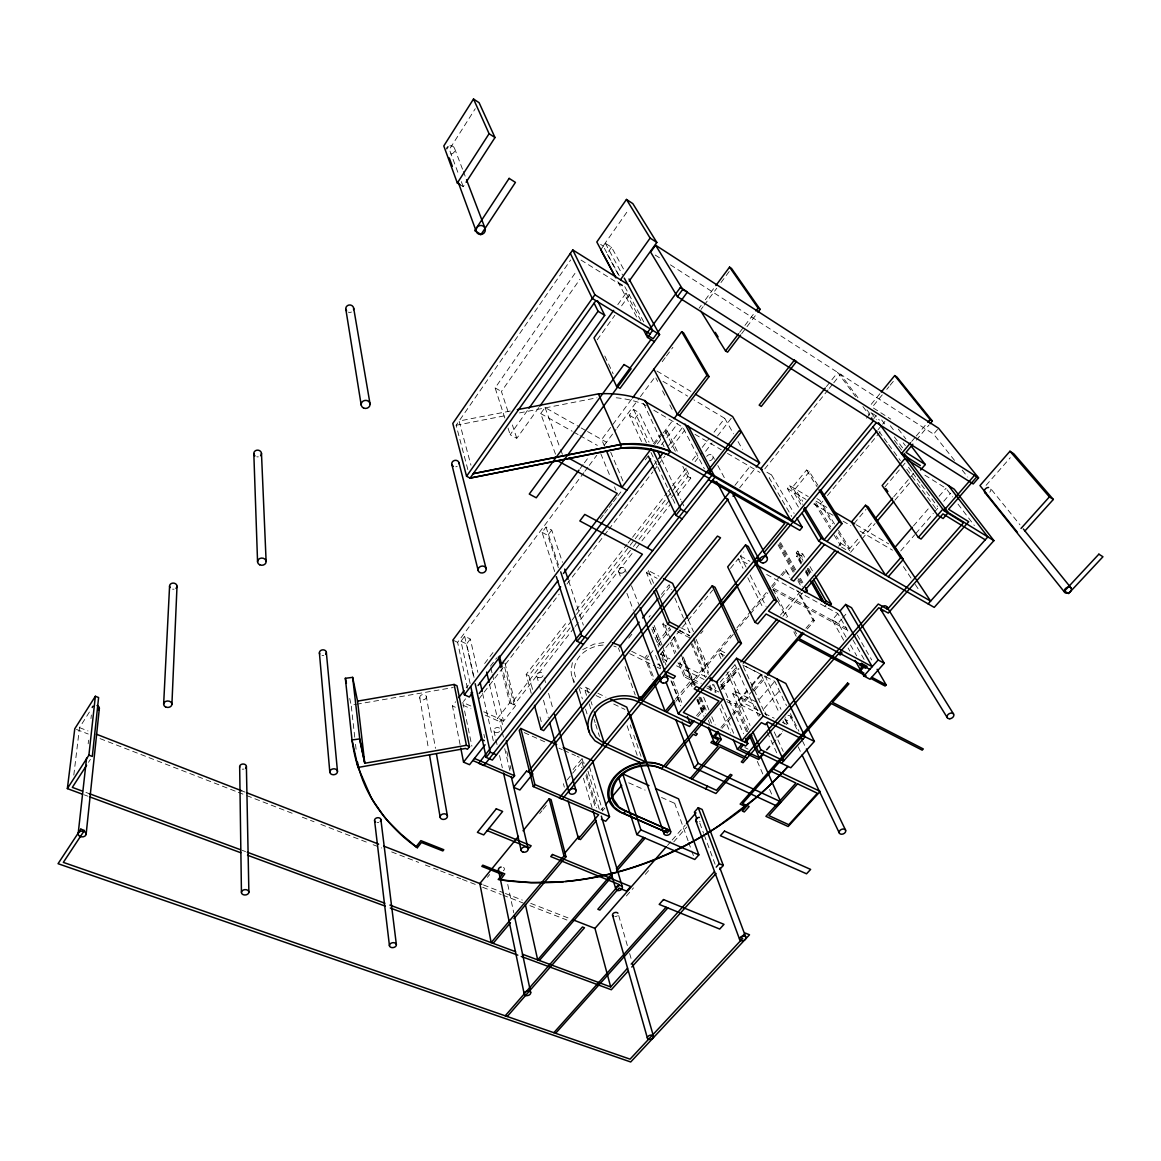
<?xml version="1.0" encoding="UTF-8"?>
<svg xmlns="http://www.w3.org/2000/svg" width="1161" height="1161" viewBox="0 0 1161 1161"><rect width="100%" height="100%" fill="white"/><g stroke="black" fill="none" stroke-linecap="round" stroke-linejoin="round"><path stroke-width="0.75" stroke-dasharray="5 3.75" d="M88.163 743.795L88.57 740.196M90.964 718.601L91.371 715.002M73.811 775.084L79.514 727.628L90.964 709.589M572.373 662.67L571.081 670.289A34.22 27.167 -18.7 0 0 572.344 677.69L573.911 682.799M450.323 147.969L475.255 108.728M88.497 762.327L90.413 759.381M460.278 184.86L463.224 186.689L465.14 183.714M643.571 403.36L664.019 446.796M467.839 469.581L456.142 425.274L570.631 259.977M504.803 418.018L495.123 387.934L575.638 272.385M508.01 411.56L501.436 391.475L579.919 279.264M619.219 275.796L603.169 246.03L628.74 209.473M600.803 249.746L605.316 243.288L611.528 247.22L623.747 269.468M611.528 247.22L607 253.664L618.842 275.65M538.777 407.598L516.79 438.35L510.172 434.722L527.965 409.731M617.797 304.632L626.069 293.08L629.32 295.097L620.003 308.086M555.495 454.183L540.692 413.548L545.017 407.526L579.687 427.103M597.233 339.81L614.822 315.299M580.094 468.623L583.315 464.269M584.404 462.818L588.714 456.999M631.497 399.326L601.674 439.526L604.46 446.143M699.067 308.231L701.171 305.401M705.366 299.727L714.828 286.97M662.205 361.71L665.427 357.385M666.487 355.948L672.901 347.299M701.012 309.465L703.116 306.635M704.161 305.212L716.772 288.233M720.981 282.558L729.398 271.239M467.419 688.197L457.623 642.323L583.823 472.687M584.897 471.235L588.134 466.896M589.207 465.445L596.769 455.286M604.315 445.142L616.012 429.425M617.071 428.003L639.334 398.078M640.393 396.656L655.225 376.701L657.663 381.403M470.132 683.495L460.99 641.264L464.676 636.315L470.321 638.971L477.853 672.335M554.682 571.546L542.071 532.391L546.033 527.079L551.722 530.055L562.461 562.301M641.554 441.499L629.335 415.217L633.601 409.485L639.334 412.823L653.948 443.429M474.036 677.356L466.635 643.92L470.321 638.971M558.339 567.729L547.76 535.366L551.722 530.055M646.459 442.805L635.067 418.54L639.334 412.823M460.09 744.578L452.456 705.946L455.62 701.781M466.141 687.907L468.246 685.135M484.645 663.511L493.033 652.438M653.541 443.734L662.263 432.24M654.514 444.445L662.118 434.417M663.207 432.98L673.003 420.093M739.659 332.365L754.839 312.367M600.295 519.011L603.575 514.671M604.678 513.235L607.972 508.91M609.061 507.459L612.355 503.134M613.458 501.697L616.752 497.358M617.841 495.921L622.238 490.145M645.269 459.843L648.564 455.518M657.344 443.981L663.932 435.317M665.021 433.88L667.212 430.992L664.44 429.381L675.383 451.382M741.69 333.657L756.87 313.673M463.471 701.592L465.576 698.82M490.421 666.196L496.705 657.924M661.436 444.823L665.761 439.163M666.849 437.741L677.647 423.562M654.238 464.444L656.444 461.57M668.547 445.722L683.96 425.565M478.84 699.096L559.225 594.127M566.931 584.056L603.27 536.614M604.373 535.163L607.682 530.853M608.785 529.416L652.816 471.903M653.919 470.466L657.228 466.141M658.331 464.705L664.934 456.084M671.537 447.449L684.758 430.194M531.23 693.306L526.18 674.439L567.163 621.57M576.03 610.149L626.998 544.422M628.101 543L631.424 538.704M632.542 537.282L666.878 492.99M667.981 491.567L671.305 487.272M672.422 485.849L686.819 467.273M692.362 460.133L697.906 452.993M702.26 447.362L708.689 439.076M714.044 432.168L724.754 418.352L693.857 399.834M532.551 689.416L528.85 675.687L570.965 621.483M572.068 620.047L575.392 615.765M576.495 614.343L634.124 540.155M635.227 538.733L688.415 470.249M695.062 461.686L701.708 453.124M504.962 662.96L515.687 705.569L503.511 721.184L497.488 718.485L509.664 702.826L501.407 669.404M705.598 451.295L712.07 442.951M717.483 435.999L731.532 417.931M570.124 627.883L511.246 703.551L502.51 668.359M579.005 616.462L632.324 547.934M633.442 546.497L637.882 540.794M639 539.357L674.541 493.672M675.658 492.249L687.878 476.547L682.407 465.532M501.857 730.458L499.796 721.678L501.334 719.704L483.702 711.78M574.115 627.869L514.105 704.858L503.09 660.87M575.217 626.447L635.227 549.472M636.33 548.05L640.77 542.347M641.888 540.91L670.782 503.859M677.443 495.297L690.78 478.187L685.28 467.172M651.321 584.418L646.546 572.779L648.317 570.544L658.94 576.146M734.928 485.371L750.209 466.156M739.644 487.852L755.143 468.405M826.429 386.598L837.734 372.449L855.584 396.612M661.422 594.403L669.186 584.694L671.334 589.686M628.725 638.158L632.077 633.979M661.349 597.407L670.361 586.16M764.78 468.928L828.127 389.82M829.259 388.398L832.655 384.16M833.787 382.753L840.564 374.277L858.487 398.455M649.014 617.071L650.247 615.519M766.913 472.251L771.557 474.98L769.221 477.882L791.7 516.442M667.43 635.604L662.757 624.081L663.831 622.746L675.891 652.351M647.098 655.08L644.863 657.837L653.077 679.606M657.155 642.672L669.462 627.506L670.826 630.8M648.709 655.878L646.474 658.635L653.454 677.066M649.826 654.499L653.179 650.363M657.663 644.863L669.97 629.712M798.434 507.11L787.376 488.52L789.712 485.661L808.259 496.574M817.983 485.4L809.319 471.656L806.547 470.002L792.47 487.286L802.715 504.295M663.729 662.496L660.464 654.165L712.752 590.049M730.443 568.368L738.222 558.818L747.699 564.028M746.059 567.105L740.442 556.09L743.809 551.968M809.319 471.656L795.241 488.912L802.715 501.291M871.2 404.347L880.154 393.39M573.07 769.569L582.096 758.539L577.133 756.319M882.273 394.871L872.143 407.235L890.748 419.106M886.772 389.37L889.021 386.628M890.139 385.249L894.638 379.749M487.402 877.339L489.681 874.552M539.691 813.484L541.955 810.712M543.101 809.319L546.512 805.153M567.105 780.018L581.937 761.892L584.723 763.14M866.469 418.149L871.026 412.59L876.105 415.827L879.341 420.151M873.827 418.584L876.105 415.827M700.693 633.674L702.985 630.887M878.05 429.73L881.475 425.579M882.621 424.2L884.9 421.428M822.844 501.131L820.537 503.918L832.742 523.582M827.445 495.573L842.407 477.505M843.554 476.112L875.786 437.175M876.932 435.781L880.386 431.616M675.296 699.212L691.129 680.215L684.148 676.761L685.28 675.383L679.243 660.58M801.511 562.171L796.214 552.81L797.636 551.112L802.802 554.029L805.487 558.717M692 686.528L690.664 683.278L731.125 634.748M736.916 627.825L750.79 611.179M751.936 609.801L770.44 587.626M771.601 586.232L779.699 576.524M780.845 575.145L785.475 569.601L790.206 576.611M801.017 564.057L796.606 556.25L798.434 554.058L796.214 552.81M675.847 701.389L692.812 681.043L683.307 657.982M733.244 634.399L692.87 682.77L697.384 685.005M734.391 633.021L749.396 615.054M750.543 613.676L767.856 592.937M772.297 587.626L777.855 580.964M782.296 575.638L786.752 570.298M801.424 563.216L797.883 556.961L799.711 554.784L801.395 555.727L804.065 560.415M801.395 555.727L802.802 554.029M600.89 810.117L603.212 807.359M911.748 441.398L915.187 437.305M916.334 435.941L926.652 423.663M602.53 810.828L604.837 808.071M916.29 440.121L928.916 425.115M720.27 682.087L734.971 664.673L737.612 666.008M854.09 523.524L866.004 509.403M884.784 487.141L900.704 468.289M901.836 466.94L905.246 462.905M721.083 685.309L737.38 666.037M780.439 615.083L800.234 591.675M838.634 546.221L840.956 543.479L836.312 535.932M954.516 460.424L933.604 434.112L937.566 429.425M696.542 715.611L703.087 707.891L704.625 708.631L697.659 716.874M720.197 687.486L722.302 685.005L719.123 683.423M721.387 687.254L737.554 668.141M721.17 689.257L738.643 668.62M782.906 616.331L802.701 592.937M721.765 689.344L739.064 668.896M840.956 543.479L849.794 548.572L861.36 534.96M862.521 533.596L872.927 521.347M893.738 496.835L913.402 473.703M850.578 552.331L875.089 523.524M894.928 500.202L910.093 482.366M748.598 729.558L732.751 693.727L734.855 691.274L756.798 702.216M747.699 731.59L735.479 703.842L747.016 690.36M751.631 684.961L760.861 674.164L742.532 664.818M746.479 731.72L734.986 705.583L747.481 690.998M752.023 685.687L762.24 673.743M720.952 727.425L751.646 691.622M752.821 690.244L764.635 676.471M805.952 628.275L813.048 620.018L796.678 590.078M826.792 603.996L824.847 606.245L826.168 606.971M722.011 728.353L750.064 695.657M754.752 690.215L766.434 676.587M807.287 628.972L814.369 620.729L797.97 590.789M759.381 699.227L774.576 681.609M843.67 640.204L832.248 619.974L838.953 612.21M913.475 525.933L928.611 508.416M939.075 496.298L946.07 488.215M688.081 840.753L674.672 803.325L676.602 801.09M778.828 691.564L763.633 709.095L766.652 715.611M846.079 637.186L838.111 623.167L841.464 619.306M842.581 618.015L847.051 612.863M900.718 550.938L914.679 534.829M915.84 533.48L933.299 513.351M934.46 512.001L937.957 507.981M943.777 501.262L950.757 493.207M667.459 845.469L671.029 841.391M672.204 840.027L685.28 825.079M626.389 896.002L633.485 887.889M645.327 874.364L648.883 870.3M673.743 841.899L686.761 827.024M986.095 485.342L1010.302 457.695M766.216 749.745L772.05 743.113M776.709 737.815L782.543 731.183M766.753 750.296L781.759 733.259M582.691 649.594L593.924 644.137L606.332 642.178M456.142 425.274L507.197 415.304M519.518 412.91L596.986 397.788M510.26 411.052L459.088 421.022L470.945 465.184M354.744 737.206L351.188 705.177L354.715 704.567M356.471 704.277L453.269 687.515M603.139 645.052C589.759 646.024 574.434 655.239 574.361 670.086A30.636 24.323 -18.7 0 0 575.493 676.703L576.364 678.75M613.821 646.067L616.23 646.953M85.914 792.426L89.31 793.674M242.156 850.331L245.551 851.593M84.347 794.893L87.757 796.156M76.452 729.442L88.251 734.028M100.049 738.614L236.583 791.657M238.266 792.31L245.015 794.937M246.698 795.59L295.576 814.587M302.324 817.199L314.123 821.785M320.857 824.412L366.368 842.088M373.116 844.715L381.534 847.98M391.649 851.913L418.628 862.391M425.361 865.018L438.843 870.257M440.527 870.91L460.757 878.761M462.441 879.428L475.923 884.667M482.671 887.28L501.218 894.478M502.902 895.146L523.132 902.997M529.866 905.624L566.945 920.02M79.514 727.628L87.96 730.922M241.749 790.815L245.131 792.136M483.426 884.943L503.7 892.838M505.398 893.491L522.29 900.08M530.751 903.374L569.616 918.511M628.696 782.79L645.124 790.119M661.538 797.462L674.672 803.325M452.456 705.946L455.33 707.223M470.858 706.019L462.833 702.42L471.903 746.189M462.905 705.162L470.931 708.747M485.356 715.22L499.796 721.678M524.221 732.62L545.714 742.256M558.949 748.177L562.243 749.658M563.898 750.398L575.479 755.579M509.664 702.826L515.687 705.569M460.99 641.264L466.635 643.92M452.892 640.103L457.623 642.323M526.18 674.439L528.85 675.687M744.825 747.539L748.076 749.106M589.919 689.46L582.3 685.614M597.93 693.306L605.94 697.151M589.701 692.507L579.963 687.631M596.101 695.584L602.501 698.661M613.705 704.045L624.908 709.429M690.664 683.278L694.786 685.309M629.741 653.672L655.486 666.385M657.097 667.169L660.319 668.765M727.091 701.694L734.986 705.583M758.148 710.256L743.693 703.087L729.63 671.711M764.577 713.449L774.213 718.238M782.253 722.215L788.682 725.407L784.851 717.382M685.28 675.383L701.259 683.307M707.659 686.47L718.848 692.014M692.812 681.043L699.009 684.105M706.759 687.936L716.047 692.536L712.52 684.293M760.716 714.683L741.792 705.308L726.322 670.594M631.671 651.321L649.434 660.101M657.503 664.092L660.725 665.688M726.322 699.314L735.479 703.842M663.686 659.375L666.922 660.972M676.602 665.804L704.059 679.461M732.751 693.727L754.708 704.654L759.918 716.061M660.464 654.165L669.97 658.911M677.893 662.858L704.858 676.312M662.757 624.081L666.777 626.127M677.473 631.584L691.84 638.927M724.29 655.515L718.209 652.409L721.155 659.013M742.648 664.992L774.779 681.376L786.461 705.525M680.636 627.651L690.127 632.498M724.827 652.714L720.009 650.247L722.969 656.85M678.706 629.915L689.707 635.531M679.969 630.989L689.649 635.938M542.071 532.391L547.76 535.366M646.546 572.779L657.111 578.338M813.048 620.018L814.369 620.729M772.907 589.657L847.443 630.263M832.248 619.974L838.111 623.167M773.879 588.482L846.833 628.275M766.666 574.448L837.821 613.516L849.373 633.674M740.442 556.09L749.933 561.314M495.123 387.934L501.436 391.475M540.692 413.548L572.155 431.224M573.737 432.11L578.454 434.765M580.036 435.651L597.335 445.374M796.606 556.25L797.883 556.961M581.255 428.003L585.986 430.673M587.553 431.558L606.477 442.239M687.878 476.547L690.78 478.187M841.493 547.092L849.054 551.46M629.335 415.217L635.067 418.54M646.213 405.74L643.165 403.955A106.87 91.4 -22.3 0 0 613.168 397.526M653.817 410.21L682.741 427.161L704.379 468.87M695.004 434.359L721.286 449.771M727.483 453.4L759.947 472.44M787.376 488.52L805.937 499.404M813.658 503.947L833.772 515.731M843.046 521.173L850.781 525.701M860.054 531.143L892.533 550.183M815.994 501.117L826.821 507.473M856.194 524.757L888.673 543.856M816.909 498.591L819.753 500.26L834.774 524.409M662.946 381.33L687.675 396.133M656.952 371.041L690.926 391.46M618.45 282.602L625.126 286.767M581.008 260.064L625.228 287.667M924.853 475.139L945.968 488.317M600.629 244.42L603.169 246.03M655.21 255.057L661.291 258.961M670.419 264.839L933.604 434.112M991.596 489.753L1019.968 524.816M962.222 470.118L967.737 477.04M947.057 489.753L952.513 496.908M957.97 504.063L974.326 525.512M898.295 429.033L905.856 438.974M890.342 425.739L894.623 431.413M903.185 442.791L905.333 445.635M881.663 419.934L885.887 425.579M894.333 436.87L902.794 448.161M894.42 440.367L897.656 444.707M898.73 446.143L901.966 450.483M871.026 412.59L876.381 419.803M866.919 409.848L872.187 416.959M908.482 467.273L911.719 471.642M912.793 473.093L916.029 477.461M917.103 478.927L920.339 483.295M921.413 484.747L937.566 506.602M862.942 406.568L869.241 415.087M879.022 431.515L887.57 443.11M888.644 444.561L900.385 460.525M906.799 469.218L936.695 509.839M903.403 566.597L911.327 578.526M915.274 584.491L919.236 590.456M806.547 470.002L817.097 486.793M838.532 530.461L849.794 548.572M838.373 532.667L849.634 550.822M815.878 502.786L830.739 526.891M814.572 503.293L830.347 528.981M834.062 535.018L840.564 545.583M789.712 485.661L800.829 504.208M771.557 474.98L794.153 513.467M857.253 635.023L871.708 659.956M574.579 682.146L572.344 677.676M852.914 639.885L864.481 660.043M809.943 566.51L812.627 571.183M724.754 418.352L733.607 433.822M738.033 441.572L742.46 449.307M808.506 568.222L811.176 572.895M797.636 551.112L802.948 560.458M807.374 568.251L811.249 575.072M850.505 644.965L856.702 655.863M798.434 554.058L802.861 561.866M807.287 569.659L809.957 574.347M805.937 569.964L809.464 576.204M805.836 571.023L809.377 577.278M805.429 571.88L808.97 578.12M848.067 647.983L849.823 651.089M780.54 542.521L796.112 570.486M800.422 578.251L803.891 584.476M779.597 543.058L795.125 571.009M799.436 578.773L802.89 584.999M779.016 544.364L794.53 572.358M797.984 578.584L802.295 586.363M778.073 544.901L793.543 572.895M797.854 580.674L801.279 586.885M785.475 569.601L789.785 577.481M605.316 243.288L622.557 274.954M624.778 286.651L645.081 324.354M626.069 293.08L641.017 320.958M712.723 456.012L714.421 459.19M717.817 465.546L724.624 478.245M617.797 281.63L637.345 318.317M773.124 589.222L788.174 617.884M794.864 630.626L796.533 633.819M777.986 601.543L786.331 617.478M793.834 631.831L796.33 636.605M662.525 390.807L664.948 395.509M669.81 404.913L672.248 409.615M750.064 574.971L766.1 606.419M738.222 558.818L742.996 568.28M747.786 577.728L762.937 607.667M667.212 430.992L678.213 453.022M790.365 713.58L798.928 731.299M790.699 716.526L797.07 729.732M802.454 740.863L805.69 747.568M661.639 459.538L680.868 499.796M681.638 501.407L683.945 506.24M764.91 675.629L781.005 709.342M785.01 719.196L788.101 725.698M798.188 746.828L801.279 753.329M760.861 674.164L779.176 712.738M782.993 720.778L784.517 723.985M633.601 409.485L649.057 442.181M651.016 452.514L657.097 465.459M657.866 467.085L676.094 505.906M604.823 356.006L613.168 373.813M774.198 731.909L783.254 751.472M743.272 666.414L765.534 714.581M751.385 686.514L753.649 691.492M767.363 732.344L777.783 755.158M734.971 664.673L758.438 716.163M734.855 691.274L750.05 725.422M757.306 761.369L763.096 774.605M769.627 789.495L771.789 794.458M722.302 685.005L743.577 733.767M688.4 619.959L693.436 631.613M696.107 639.247L709.603 670.579M693.785 638.057L708.645 672.683M713.609 684.221L716.439 690.824M693.436 639.74L708.283 674.396M721.344 704.567L733.912 733.926M674.889 598.017L683.437 618.015M684.148 619.684L690.563 634.675M610.686 452.166L623.355 481.931M692.377 643.76L706.468 676.819M709.981 685.092L712.796 691.709M720.009 708.5L730.429 732.983M690.795 642.947L705.54 677.661M709.037 685.933L711.853 692.551M703.639 697.166L709.066 710.198M711.78 716.714L715.161 724.87M600.774 453.675L610.381 476.895M614.503 486.851L615.881 490.174M648.317 570.544L653.803 583.823M700.881 697.398L706.265 710.445M709.632 718.601L711.664 723.492M683.336 657.053L695.018 685.338M699.822 696.992L704.625 708.631M674.483 636.562L679.229 648.099M681.173 654.644L693.494 684.598M698.907 697.442L705.612 713.725M708.283 720.241L709.632 723.506M673.525 637.389L678.271 648.912M682.334 658.795L691.129 680.215M697.964 699.038L704.001 713.739M697.34 699.575L704.001 715.873M696.832 699.778L703.508 716.119M670.115 642.193L674.788 653.716M678.793 663.584L684.148 676.761M654.18 625.373L662.017 645.095M662.67 646.735L667.894 659.869M652.917 626.94L660.087 645.023M662.684 651.597L666.588 661.465M653.033 627.433L660.188 645.487M662.786 652.061L666.69 661.915M673.438 681.42L682.058 703.218M651.785 628.986L658.911 647.069M661.509 653.643L666.037 665.151M671.682 681.13L680.926 704.64M670.942 680.825L680.767 705.815M624.879 568.919L626.2 572.3M631.482 585.797L638.739 604.359M655.617 655.355L660.798 668.707M618.479 571.386L621.179 578.425M626.925 593.358L633.413 610.265M454.473 148.158L462.891 170.203M463.37 171.465L466.054 178.533M449.989 151.177L458.813 174.861M461.323 181.624L463.224 186.689M545.017 407.526L560.052 447.957M560.676 449.641L562.548 454.691M699.778 823.047L703.566 833.235M704.205 834.948L715.582 865.54M688.691 842.451L691.114 849.257M691.724 850.955L693.552 856.063M618.465 648.114L619.669 651.466M625.053 666.53L635.227 694.989M630.22 724.856L631.395 728.281M633.761 735.145L641.423 757.422M627.1 725.727L637.636 756.595M568.672 580.979L583.344 625.111M512.407 424.955L516.79 438.35M546.033 527.079L559.021 566.699M508.025 428.032L510.172 434.722M588.337 693.044L586.711 687.922L584.897 690.2L586.523 695.337M591.051 701.592L592.139 705.017M589.207 703.885L590.833 709.023M594.069 719.298L595.143 722.722M595.695 724.435L599.468 736.422M579.194 688.633L582.372 698.864M585.55 709.095L587.669 715.916M589.425 766.724L602.675 811.017M587.988 771.209L599.279 809.217M582.096 758.539L583.591 763.648M586.61 773.865L596.667 807.911M581.937 761.892L583.446 767.015M585.942 775.533L595.477 807.911M583.446 778.16L592.023 807.577M618.697 915.536L627.651 946.636M629.654 953.558L631.149 958.739M544.161 677.763L545.626 682.958M548.572 693.378L552.984 708.994M536.745 675.876L538.675 682.828M539.154 684.555L540.591 689.779M543.479 700.199L548.297 717.585M563.39 783.69L564.333 787.143M539.967 716.874L541.824 723.738M490.827 667.909L492.046 673.061M492.467 674.788L503.511 721.184M501.334 719.704L503.003 726.713M502.263 732.214L503.497 737.467M506.791 751.501L508.039 756.769M510.1 765.549L510.913 769.046M504.73 748.642L510.071 771.47M489.463 684.119L497.488 718.485M493.918 730.893L495.515 737.932M495.921 739.688L497.126 744.956M499.535 755.506L502.336 767.813M482.599 693.393L493.294 740.791M464.676 636.315L473.978 678.43M483.905 734.347L484.674 737.83M349.722 698.458L351.188 705.177M507.749 884.45L513.757 912.778M426.363 696.687A3.338 2.656 -10.1 0 1 421.748 699.749A3.338 2.656 -10.1 0 1 421.066 695.192A3.338 2.656 -10.1 0 1 426.363 696.687L435.477 748.337M419.76 697.732L428.583 749.469M355.527 744.332L356.122 749.658M990.797 489.086A3.498 2.656 -35.7 0 1 989.738 492.133M787.956 715.524A3.149 2.351 -24.2 0 1 790.931 717.469A3.149 2.351 -24.2 0 1 787.855 720.43A3.149 2.351 -24.2 0 1 784.88 718.47M785.141 717.469A3.149 2.351 -24.2 0 1 785.417 717.019M700.083 821.422A3.019 2.206 -19.7 0 1 699.546 821.698M617.333 915.768A2.917 2.061 -16.2 0 1 615.214 916.639M581.458 767.639A3.149 2.395 -16.5 0 1 582.053 767.073M503.511 867.427A3.048 2.22 -12.9 0 1 503.352 870.765M378.791 822.307A3.193 2.395 -8.5 0 1 377.194 822.525M323.759 655.37A3.483 2.83 -4.9 0 1 322.018 655.428M243.984 769.061A3.381 2.583 -2.9 0 1 242.286 769.133M174.063 589.164A3.715 3.048 3.8 0 1 172.568 589.135M449.844 145.851A4.151 4.093 -55.4 0 1 454.822 149.784A4.151 4.093 -55.4 0 1 449.917 153.949M351.478 312.019A3.962 3.715 1.6 0 1 348.373 312.164M258.322 456.839A3.831 3.367 3.6 0 1 256.784 456.781M706.672 456.404A3.585 3.019 -29.6 0 1 712.593 455.809A3.585 3.019 -29.6 0 1 709.618 460.844M499.143 731.88A3.251 2.54 -13.3 0 1 493.947 730.995A3.251 2.54 -13.3 0 1 497.764 727.541A3.251 2.54 -13.3 0 1 499.564 731.503M457.202 466.316A3.657 3.236 -12.9 0 1 455.794 466.795M620.83 573.171A3.425 2.83 -21.5 0 0 624.981 569.195A3.425 2.83 -21.5 0 0 619.379 568.484A3.425 2.83 -21.5 0 0 620.83 573.171M538.864 677.705A3.309 2.641 -15.7 0 0 543.174 674.294A3.309 2.641 -15.7 0 0 537.848 673.235A3.309 2.641 -15.7 0 0 538.864 677.705"/><path stroke-width="1.5" d="M171.915 704.234L177.009 586.247M163.643 704.19L169.579 586.087M86.132 834.237L99.353 708.384M88.904 755.143L95.362 696.266L98.598 697.558L92.314 756.435L88.904 755.143L67.353 788.609L82.649 794.269M78.15 833.758L86.567 758.177M67.353 788.609L74.768 728.789L95.362 696.266M466.112 182.219L494.992 137.535L479.101 102.69L473.514 99.019L443.792 145.952L457.332 183.017L460.278 184.86M457.332 183.017L489.086 133.718L473.514 99.019M86.596 765.288L72.33 787.39L82.518 791.163M644.935 401.372L762.269 469.523M627.637 284.3L572.75 249.92L452.79 423.46L466.562 476.242L470.089 478.1L621.048 448.262A112.951 94.157 -21.8 0 1 667.88 454.72L709.371 478.506M629.218 281.049L656.821 242.431L632.832 203.625L626.461 199.445L596.812 241.996L615.954 277.914M517.313 409.673L598.481 393.855A110.687 94.68 -22.3 0 1 645.342 400.777L670.216 451.411L667.88 454.72A87.801 73.738 -22.8 0 0 621.062 448.073L470.089 478.1L595.883 300.641M466.562 476.242L594.896 294.792L572.75 249.92M529.01 408.266L598.06 311.25L594.142 303.195M620.496 279.728L650.131 238.092L626.461 199.445M539.821 406.132L604.736 315.313L597.567 300.786M655.588 245.203L650.639 252.111L677.429 296.665L973.237 483.963L978.549 477.868L938.552 428.249L655.588 245.203L682.741 289.423L978.549 477.868M613.647 310.408L593.982 337.866L616.578 386.395L619.989 388.398L659.579 334.586L629.001 278.988M654.398 341.639L647.548 337.445L652.729 330.377L624.284 278.118M677.429 296.665L682.741 289.423M616.578 386.395L650.973 339.549M579.005 470.074L452.892 640.103L464.356 694.771L469.305 697.006L472.585 692.696M632.556 397.889L681.652 331.698L683.597 332.902L709.008 376.614L679.388 415.551M715.887 285.548L729.543 267.132L731.503 268.409L760.136 309.392L757.959 312.251M458.769 697.616L464.037 690.679M464.356 694.771L617.26 493.483L557.962 460.946M651.248 448.741L621.861 487.431L606.55 451.092M674.091 418.657L706.976 375.366L681.652 331.698M740.602 335.079L727.584 352.189L725.552 350.927L738.57 333.787M755.927 310.93L758.089 308.086L729.543 267.132M478.056 685.527L557.933 580.674M563.404 573.49L650.639 459.001M479.203 693.436L560.661 586.871M565.073 581.11L653.135 465.895M658.635 458.682L663.047 452.921M469.479 746.625L467.433 749.28L465.532 748.453L358.081 767.45L352.001 739.934L345.339 678.285L352.654 677.371L357.559 701.142L364.786 763.256L466.432 745.304L469.479 746.625L457.013 685.774L454.111 684.453L357.559 701.142M485.095 744.796L469.552 764.707L463.544 762.138L481.307 739.31L471.177 692.42M647.359 547.919L739.093 430.76L741.24 432.037L709.269 472.817M416.059 846.804L420.892 840.637L443.807 849.721L442.834 850.94L421.458 842.48L417.35 847.719L400.821 833.975L388.369 821.582A167.663 130.017 -14.6 0 1 383.406 815.588L374.045 802.207A161.219 125.257 -14.2 0 1 370.751 796.606L358.081 767.45A264.389 206.876 -18.5 0 1 352.015 739.934L359.721 738.933L364.786 763.256L360.012 741.139L352.654 677.371M688.052 425.884L714.987 477.142L492.351 760.078L486.154 757.393L490.276 752.139L475.154 683.698M583.402 644.37L577.162 641.322L581.617 635.633L560.719 571.88M682.175 518.851L675.891 515.382L680.752 509.186L652.932 450.352M556.67 744.535L520.81 728.44L519.257 730.4L533.262 786.563L598.67 814.717L578.483 838.735L580.456 839.563L596.232 820.812M727.918 499.332L543.667 730.603L540.881 729.34L730.559 490.871M732.997 496.168L735.218 493.396M756.246 467.027L759.57 462.862L732.62 416.538L695.555 394.247M506.312 740.733L514.599 775.78L512.973 777.826L472.817 760.528M825.297 388.021L760.818 468.667L791.076 520.883L873.435 420.775L871.345 417.931M619.423 646.924L639.232 622.136M642.57 617.986L658.098 598.568M528.197 771.833L717.469 536.092L720.517 537.775L531.216 773.139M533.262 786.563L534.902 784.546L520.81 728.44M677.139 629.117L667.706 624.284L669.578 621.977L655.863 588.787M657.881 652.569L712.259 585.783L715.016 587.263L741.415 643.397L683.379 712.477L747.844 743.519L745.609 746.073L678.285 713.739L665.979 682.044M757.843 565.668L840.042 610.933L872.187 666.675L768.509 611.136L776.869 601.18L748.294 546.468L745.536 544.944L727.671 566.858L754.955 622.325L757.843 623.849L766.129 613.98L869.807 669.346M881.272 392.012L894.725 375.584L896.887 377.006L932.356 421.022L930.063 423.75M518.474 836.312L479.841 883.536L491.161 942.63L563.999 855.962L549.168 798.797L523.03 830.754M576.016 689.634L590.151 734.637L594.882 740.747L602.167 744.985L604.083 742.634L594.316 711.853M610.744 699.459L626.766 707.151L645.748 761.95L601.659 741.589L595.898 737.162L592.429 731.256A32.102 24.802 -18.6 0 1 591.312 724.508C592.516 703.522 620.351 692.943 637.621 701.694L659.143 675.47M660.551 676.689L641.351 700.054L640.132 696.702M721.416 604.446L737.54 584.854M755.971 562.446L759.425 558.252M764.025 552.651L788.203 523.248M759.541 559.37L562.185 799.232L559.254 797.97L784.807 523.379L708.471 479.667M794.037 522.581L876.395 422.648M823.178 496.11L876.903 431.108M796.852 518.082L802.28 527.312L799.784 530.33L712.506 480.306M674.164 700.576L665.108 711.432L654.354 682.958M666.791 712.23L674.715 702.739M648.984 785.576L622.702 773.777L618.842 778.378L636.838 834.599L694.771 859.474L698.849 854.888L678.546 798.855L655.544 788.522M985.239 539.821L942.964 513.888L921.065 539.052L918.322 537.412L882.142 485.545L905.043 458.377L954.24 489.187L993.903 540.634L934.228 607.377L818.723 541.186L821.219 538.211L803.615 508.837M678.285 713.739L738.541 641.902L712.259 585.783M754.955 622.325L773.995 599.627L745.536 544.944M821.611 542.84L790.888 579.484L793.761 581.08L824.499 544.494M819.013 489.855L839.156 521.928L824.107 539.865L804.573 507.386M565.059 852.784L578.933 836.268M605.52 804.617L621.701 785.344M826.995 541.519L842.044 523.611L820.871 489.986M910.601 442.762L901.429 453.675L920.339 465.532M927.799 422.299L930.092 419.571L894.725 375.584M912.851 444.213L905.972 452.384L925.273 464.531L920.6 470.016M493.12 943.356L510.463 922.748M513.931 918.612L565.973 856.774L551.054 799.61L549.168 798.797M736.596 658.272L716.511 682.117L741.806 740.616L763.154 716.047L736.596 658.272L785.837 683.466L814.383 741.4L790.801 767.769L758.684 752.343L750.761 734.434M865.525 505.253L851.448 521.971L885.524 575.174L900.559 557.86L865.525 505.253L868.167 506.835L903.302 559.471L888.267 576.756M563.187 747.452L592.516 760.629L609.54 816.749L605.737 821.248L601.383 819.376M740.878 661.901L776.956 619.219M801.395 590.296L835.136 550.358M589.135 732.286A35.86 27.704 -18.6 0 1 587.887 724.74C589.178 701.273 620.322 689.431 639.638 699.241L690.011 723.347L692.188 720.778M694.176 720.981L689.532 726.481L637.621 701.694M743.301 663.12L779.408 620.453M838.01 551.214L805.473 589.657L807.345 590.688L805.734 592.589L803.862 591.559M663.7 766.115C643.354 756.435 610.86 768.306 608.872 792.774A37.921 28.285 -18.5 0 0 610.12 800.495L614.14 807.2L620.874 812.178L623.704 813.339L625.75 810.929L669.404 830.246L667.314 832.64L621.469 812.715A34.337 25.615 -18.3 0 1 614.488 776.854A34.337 25.615 -18.3 0 1 661.755 765.215L716.468 790.307L730.429 774.343L732.04 775.098L715.916 793.514L659.593 767.755A30.723 22.915 -18.3 0 0 617.333 778.175A30.723 22.915 -18.3 0 0 623.559 810.247L669.404 830.246M875.234 518.619L892.577 498.2M665.5 766.942L693.277 734.245L695.918 735.508L697.326 733.854L694.684 732.591L722.752 699.561L696.223 686.485L694.22 688.879L718.949 701.041L661.552 768.655C643.354 760.005 614.3 770.628 612.5 792.499A33.945 25.31 -18.5 0 0 613.603 799.407L618.929 807.113L625.75 810.929M877.411 520.781L893.752 501.567M826.792 603.996L824.484 602.719L825.993 600.963L813.585 579.15M717.875 731.386L721.257 739.528L716.743 744.782L714.871 743.896L718.398 739.789L712.68 737.061L717.411 731.561M767 673.714L802.411 632.411M718.499 732.446L715.002 736.538L721.257 739.528M767.61 675.223L797.999 639.798L866.106 675.949M803.76 633.093L799.044 638.594L863.973 673.104M815.298 575.856L831.363 603.923L829.854 605.679L828.112 604.721M636.838 834.599L640.901 829.883L622.702 773.777M760.992 757.19L780.714 801.772L776.869 806.039L694.293 767.813L698.138 763.343L682.102 722.113M690.403 778.363L718.209 746.102L710.895 742.619L712.114 741.211L747.249 757.93M692.159 779.162L719.98 746.929L744.303 758.496L741.313 761.921L743.04 762.733L838.344 653.919L840.303 654.964L842.03 652.99L840.071 651.945L878.761 607.754L888.252 613.081L968.724 521.71L948.581 509.287L977.069 476.547L974.718 475.052L943.762 510.651L963.485 522.784L887.512 609.206L878.267 604.025L744.723 756.725M612.863 872.796L537.674 959.871L525.367 904.434M616.389 868.718L643.412 837.415M840.071 610.918L845.658 604.446L851.521 607.696L884.247 663.265L869.966 679.229L863.871 675.992L855.091 660.435M912.314 527.283L894.855 547.484L930.629 601.093L821.219 538.211M539.357 960.495L612.21 876.207M616.912 870.779L645.11 838.14M918.322 537.412L942.819 509.215L878.529 422.691M505.195 1015.802L582.445 926.971L584.491 927.77L507.241 1016.514M763.299 754.229L758.684 759.468L737.38 749.295L742.053 743.925M745.565 739.891L750.253 734.507M744.549 741.937L761.369 722.606L765.476 724.624L767.74 722.04L802.832 739.339M743.708 744.578L740.21 748.598L759.207 757.698L763.88 752.386M746.03 741.908L751.864 735.203M705.525 788.754L707.673 786.273M719.704 869.458L723.303 865.453L702.144 809.449L698.254 807.708L694.38 812.134L696.905 818.926M1024.96 530.911L1053.332 499.448L1013.771 453.748L1009.968 451.252L979.971 485.559L1017.471 532.391M627.579 968.158L610.686 986.937L594.969 928.379L666.269 846.819M686.47 823.715L695.976 812.845M758.684 752.343L760.905 749.817L752.952 731.923M781.513 763.314L805.095 736.8L776.912 678.895M863.871 675.992L878.151 659.97L845.658 604.446M928.132 603.894L987.837 536.904L948.392 485.516M553.841 1032.695L666.051 907.205M555.611 1033.305L667.836 907.931M716.221 867.107L719.269 863.711L698.254 807.708M1021.027 528.444L1049.399 496.893L1053.332 499.448M631.192 964.138L714.436 871.621M628.174 971.031L611.325 989.738L521.231 956.432M631.787 967.026L716.09 873.464M877.121 669.302L886.148 684.888L885.117 686.035L870.866 678.459M718.311 826.226L757.262 796.736A328.824 267.219 -16.2 0 0 784.241 770.57L788 766.434C716.352 845.788 605.853 896.147 498.185 879.516L502.336 874.48L481.815 866.367L482.802 865.163L504.774 873.87L500.493 879.893M565.509 881.475C595.071 878.543 624.226 871.476 651.843 860.548A297.579 239.224 -16.8 0 0 718.267 826.182M563.477 881.663L531.143 882.65L501.233 880.009M612.34 642.73L620.38 645.719L639.638 699.241M89.31 793.674L240.458 849.707M247.249 852.218L384.813 903.214M389.907 905.101L515.586 951.686M522.377 954.197L610.686 986.937M89.455 796.78L240.748 852.725M247.54 855.236L385.234 906.146M390.328 908.033L517.821 955.169M96.407 734.216L241.749 790.815M246.829 792.789L378.646 844.134M383.71 846.108L481.742 884.276M572.997 919.817L594.969 928.379M488.926 828.461L531.158 845.759L529.416 847.864L487.199 830.608M563.999 855.962L565.973 856.774M640.901 829.883L698.849 854.888M719.269 863.711L723.303 865.453M474.428 758.452L514.599 775.78M534.902 784.546L609.54 816.749M490.276 752.139L496.473 754.839M481.307 739.31L484.311 740.631M623.704 813.339L667.314 832.64M698.138 763.343L780.714 801.772M602.167 744.985L642.193 763.546M771.209 771.31L795.924 783.065L765.926 816.357L788.159 826.516L820.203 791.396L773.241 769.017M760.905 749.817L783.733 760.803L766.521 723.376M581.617 635.633L587.872 638.695M666.878 672.001L675.397 676.195L673.525 678.474L665.006 674.28M763.154 716.047L814.383 741.4M709.618 678.677L717.542 682.639M669.578 621.977L679.054 626.838M738.541 641.902L741.415 643.397M663.497 578.541L672.611 583.344L687.689 618.291M871.896 677.313L886.148 684.888M652.642 550.749L584.767 514.425L579.832 520.955L642.41 554.232L478.709 763.299L483.934 765.549L711.853 475.342L685.063 424.128M878.151 659.97L884.247 663.265M773.995 599.627L776.869 601.18M756.58 557.73L761.384 560.4L793.587 521.318L707.122 471.584M568.832 458.16L626.882 490.189M825.993 600.963L831.363 603.923M680.752 509.186L687.022 512.683M728.15 499.477L725.103 497.735L716.772 481.859M670.216 451.411A116.985 97.524 -21.8 0 0 620.801 444.547L473.238 473.673L620.816 444.358A91.893 77.177 -22.8 0 1 670.216 451.411L802.28 527.312M839.156 521.928L842.044 523.611M900.559 557.86L903.302 559.471M834.556 512.03L854.656 523.843M759.57 462.862L677.356 414.361L653.861 369.183M706.976 375.366L709.008 376.614M598.06 311.25L604.736 315.313M650.131 333.918L592.313 298.45L570.341 253.403M594.896 294.792L659.579 334.586M942.819 509.215L993.903 540.634M489.086 133.718L494.992 137.535M650.131 238.092L656.821 242.431M758.089 308.086L760.136 309.392M930.092 419.571L932.356 421.022M1009.968 451.252L1049.399 496.893M1023.363 529.01L1071.037 587.901M984.818 492.525L1064.71 592.371M911.24 446.071L925.273 464.531M904.114 453.37L948.29 512.582L943.109 518.546L937.624 515.194L872.84 426.827M885.828 488.636L887.889 491.596M886.786 606.782L953.573 714.044M715.249 332.351L718.093 336.937M700.954 311.279L725.552 350.927M881.184 610.265L947.347 717.788M802.135 513.307L818.723 541.186M812.12 580.892L824.484 602.719M813.788 585.086L815.559 588.221M817.329 591.341L821.756 599.163M810.726 581.24L822.206 601.558M805.618 587.582L807.345 590.688M733.128 494.136L767.131 557.686M600.803 249.746L615.243 276.855M643.296 329.477L647.548 337.445M727.381 499.274L760.092 561.431M806.373 748.976L845.643 830.304A3.454 2.424 -23.4 0 1 841.652 834.237A3.454 2.424 -23.4 0 1 840.071 830.347A3.454 2.424 -23.4 0 1 845.643 830.289M657.794 451.484L660.87 457.927M802.062 754.955L839.272 832.945M648.418 456.273L675.891 515.382M749.861 736.48L759.207 757.698M745.71 738.643L747.844 743.519M710.779 677.632L712.186 680.926M733.215 739.513L737.38 749.295M654.064 591.065L667.706 624.284M708.674 727.279L712.68 737.061M708.195 727.555L714.871 743.896M687.356 716.642L690.011 723.347M640.059 607.725L667.764 678.59M675.876 719.878L694.293 767.813M634.82 613.937L660.798 681.565M466.533 179.781L485.124 228.485M719.878 867.906L745.899 937.377A3.309 2.249 -19.4 0 1 741.763 940.802A3.309 2.249 -19.4 0 1 740.631 937.072A3.309 2.249 -19.4 0 1 745.899 937.377M695.729 820.667L739.63 939.452M449.263 157.925L452.34 166.284M458.479 183.003L476.286 231.503M630.263 715.118L670.666 831.523A3.527 2.569 -18.6 0 1 666.341 835.31A3.527 2.569 -18.6 0 1 664.948 831.087A3.527 2.569 -18.6 0 1 670.666 831.523M639.392 761.732L663.976 833.758M564.71 569.093L568.106 579.281M556.322 576.64L577.162 641.322M601.325 816.125L622.354 886.946M593.111 811.278L615.809 889.123M632.629 963.92L653.541 1036.497A3.178 2.09 -16.3 0 1 649.304 1039.458A3.178 2.09 -16.3 0 1 648.564 1035.917A3.178 2.09 -16.3 0 1 653.541 1036.497M612.544 915.245L647.403 1038.079M554.465 714.204L576.045 790.539A3.643 2.743 -15.9 0 1 571.256 794.182A3.643 2.743 -15.9 0 1 570.225 789.538A3.643 2.743 -15.9 0 1 576.045 790.539M549.733 722.795L568.977 792.31M568.106 800.901L578.483 838.735M534.452 705.322L540.881 729.34M458.958 462.746L486.096 568.571A4.078 3.439 -13.7 0 1 480.843 572.895A4.078 3.439 -13.7 0 1 479.449 567.105A4.078 3.439 -13.7 0 1 486.096 568.571M451.832 464.444L478.158 570.486M499.448 656.052L502.074 666.603M498.359 657.097L500.971 667.648M511.304 776.724L528.11 848.706M486.648 672.103L489.057 682.407M503.54 773.081L521.173 850.447M480.233 682.871L482.207 691.637M345.339 678.285L346.428 683.321M470.902 687.007L486.154 757.393M514.512 916.319L530.679 992.466M498.461 869.995L524.235 994.106M454.111 684.453L466.432 745.304M460.772 748.09L463.544 762.138M436.42 753.678L447.42 816.023A3.686 2.772 -11 0 1 442.414 819.332A3.686 2.772 -11 0 1 441.514 814.616A3.686 2.772 -11 0 1 447.406 815.936M353.67 308.158L370.025 403.796M429.497 754.81L440.15 817.242M345.818 309.203L361.202 405.029M380.881 819.579L396.365 944.561A3.512 2.467 -9.5 0 1 391.446 947.536A3.512 2.467 -9.5 0 1 390.909 943.283A3.512 2.467 -9.5 0 1 396.38 944.648M374.582 820.638L389.457 945.765M357.501 762.124C363.19 791.076 381.33 816.793 402.983 836.428A217.615 169.811 -16.6 0 0 417.35 847.719M326.343 652.424L337.488 771.455A3.846 2.961 -6.5 0 1 331.886 774.489A3.846 2.961 -6.5 0 1 331.582 769.366A3.846 2.961 -6.5 0 1 337.488 771.455M319.406 652.917L329.811 772.094M598.495 394.072L620.801 444.547L621.048 448.262M261.472 453.327L266.116 561.416M253.824 453.719L257.568 561.939M246.393 766.579L248.875 892.228A3.73 2.685 -4.5 0 1 243.302 894.71A3.73 2.685 -4.5 0 1 243.302 890.037A3.73 2.685 -4.5 0 1 248.875 892.17M239.659 766.608L241.444 892.388M986.386 493.381A3.498 2.656 -35.7 0 1 984.586 490.174A3.498 2.656 -35.7 0 1 988.591 487.475M882.882 611.223A3.309 2.511 -29.7 0 1 881.054 608.19A3.309 2.511 -29.7 0 1 885.088 605.81A3.309 2.511 -29.7 0 1 886.917 608.857M697.239 821.93A3.019 2.206 -19.7 0 1 695.874 819.289A3.019 2.206 -19.7 0 1 699.43 817.417M613.676 916.45A2.917 2.061 -16.2 0 1 613.53 913.17A2.917 2.061 -16.2 0 1 617.928 913.228M498.533 870.213A3.048 2.22 -12.9 0 1 501.131 867.035M375.613 822.046A3.193 2.395 -8.5 0 1 375.293 818.723A3.193 2.395 -8.5 0 1 379.691 818.084A3.193 2.395 -8.5 0 1 380.286 821.378M319.768 654.02A3.483 2.83 -4.9 0 1 320.842 650.436A3.483 2.83 -4.9 0 1 325.327 650.581A3.483 2.83 -4.9 0 1 325.704 654.223M239.703 767.145A3.381 2.583 -2.9 0 1 243.854 764.069A3.381 2.583 -2.9 0 1 245.639 768.176M170.072 587.597A3.715 3.048 3.8 0 1 171.146 583.62A3.715 3.048 3.8 0 1 176.095 584.215A3.715 3.048 3.8 0 1 175.993 588.308M97.031 705.525A3.599 2.772 3.5 0 1 98.206 710.198M92.212 707.528A3.599 2.772 3.5 0 1 93.069 706.178M446.782 148.753A4.151 4.093 -55.4 0 1 448.001 146.808M346.602 310.945A3.962 3.715 1.6 0 1 348.953 305.024A3.962 3.715 1.6 0 1 353.568 309.639M254.941 455.867A3.831 3.367 3.6 0 1 254.839 451.179A3.831 3.367 3.6 0 1 260.166 451.019A3.831 3.367 3.6 0 1 260.601 455.692M627.724 713.565A3.207 2.482 -18.8 0 1 629.901 717.106M453.414 466.417A3.657 3.236 -12.9 0 1 452.064 462.441A3.657 3.236 -12.9 0 1 456.317 460.395A3.657 3.236 -12.9 0 1 459.016 463.732M80.806 829.128L58.05 863.697L630.699 1061.981L749.513 934.794L745.318 933.081L740.979 937.725L742.706 938.422L630.06 1059.151L63.333 862.391L84.419 830.434L80.806 829.128M509.142 178.373L474.733 230.647L481.017 234.493L515.44 182.393L509.142 178.373M624.008 364.539L529.271 494.064L536.266 497.793L631.076 368.748L624.008 364.539M680.375 287.493L646.067 334.397L653.135 338.722L687.457 291.991L680.375 287.493M794.385 360.142L759.163 405.131L761.297 406.437L796.533 361.506L794.385 360.142M496.298 808.796L477.403 832.35L483.716 834.919L502.626 811.437L496.298 808.796M526.528 771.107L513.554 787.289L519.881 790.002L532.87 773.865L526.528 771.107M552.462 854.481L550.735 856.571L619.292 884.58L597.828 909.266L599.889 910.093L619.06 888.063L626.65 891.155L630.699 886.54L552.462 854.481M861.506 663.41L859.88 665.224L862.289 666.501L860.214 668.852L861.593 669.578L863.668 667.241L865.496 668.214L867.107 666.399L861.506 663.41M847.545 683.118L740.137 804.094L746.117 806.837L742.343 811.06L744.303 811.945L749.121 806.532L742.576 803.543L831.378 703.581L922.182 750.151L923.3 748.961L832.495 702.332L848.923 683.844L847.545 683.118M663.511 899.557L659.187 904.404L719.689 929.047L724.014 924.345L663.511 899.557M724.493 831.102L720.386 835.702L806.532 873.798L810.639 869.415L724.493 831.102M797.563 783.835L768.916 815.617L788.754 824.702L817.402 793.268L797.563 783.835M1098.872 554.174L1064.463 591.065L1068.555 593.561L1102.95 556.758L1098.872 554.174M523.234 852.159A3.57 2.627 -13.8 0 0 528.153 848.88A3.57 2.627 -13.8 0 0 522.552 847.661A3.57 2.627 -13.8 0 0 523.234 852.159M663.366 683.147A3.802 2.961 -20.9 0 0 667.836 678.764A3.802 2.961 -20.9 0 0 661.625 678.314A3.802 2.961 -20.9 0 0 663.366 683.147M763.067 562.925A3.991 3.193 -27.7 0 0 767.16 557.744A3.991 3.193 -27.7 0 0 760.6 557.977A3.991 3.193 -27.7 0 0 763.067 562.925M80.08 836.457A4.005 2.917 1.3 0 0 86.146 834.077A4.005 2.917 1.3 0 0 80.211 831.421A4.005 2.917 1.3 0 0 80.08 836.457M165.544 706.904A4.136 3.222 1 0 0 171.915 704.393A4.136 3.222 1 0 0 165.878 701.331A4.136 3.222 1 0 0 165.544 706.904M259.672 564.768A4.281 3.599 0 0 0 266.13 561.692A4.281 3.599 0 0 0 259.716 558.543A4.281 3.599 0 0 0 259.672 564.768M363.524 407.99A4.455 4.034 -4.1 0 0 370.069 404.202A4.455 4.034 -4.1 0 0 363.248 401.009A4.455 4.034 -4.1 0 0 363.524 407.99M480.523 234.537A4.673 4.499 -29.4 0 0 484.805 227.73A4.673 4.499 -29.4 0 0 476.779 227.701A4.673 4.499 -29.4 0 0 480.523 234.537M526.136 995.558A3.323 2.264 -13.4 0 0 530.708 992.626A3.323 2.264 -13.4 0 0 525.512 991.668A3.323 2.264 -13.4 0 0 526.136 995.558M617.841 890.545A3.454 2.467 -16.6 0 0 622.427 887.193A3.454 2.467 -16.6 0 0 616.97 886.365A3.454 2.467 -16.6 0 0 617.841 890.545M949.8 718.761A3.643 2.598 -28.3 0 0 953.703 714.276A3.643 2.598 -28.3 0 0 947.869 714.712A3.643 2.598 -28.3 0 0 949.8 718.761M1067.452 593.227A3.875 2.772 -33.7 0 0 1071.153 588.076A3.875 2.772 -33.7 0 0 1065.014 589.091A3.875 2.772 -33.7 0 0 1067.452 593.227"/></g></svg>
